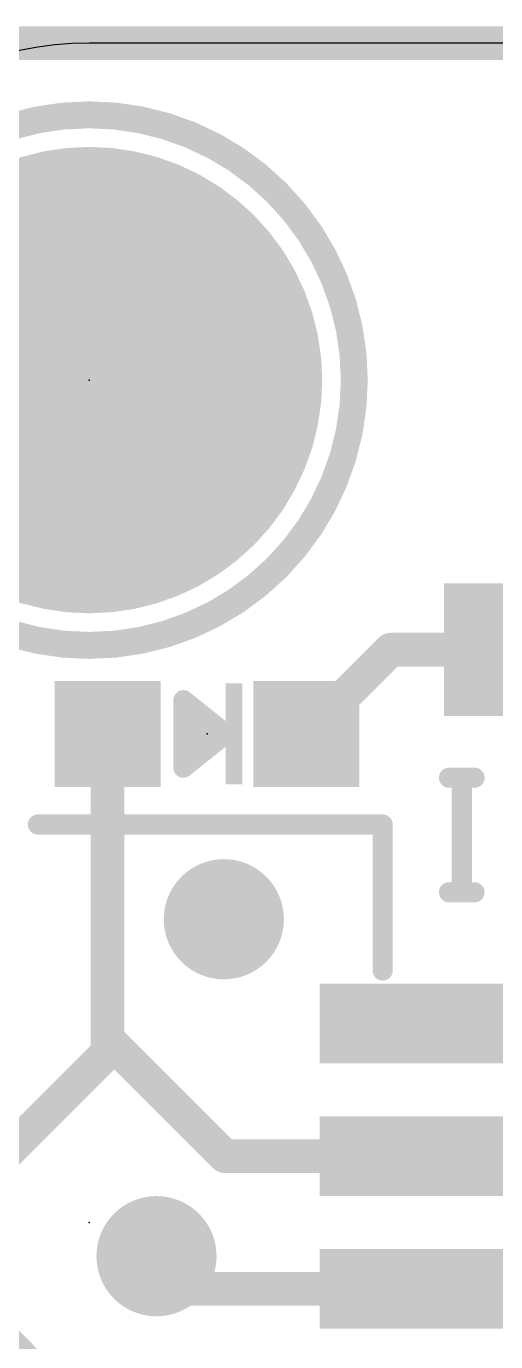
# Model space of a CAD drawing. Extents: x -3.4 to 28.1, y -0.1 to 17.9.
# Drawn here: x 2.07 to 5.61, y 7.99 to 17.91 of the extents above; entities that cross this region are included whole.
import ezdxf

# ---------------------------------------------------------------- set-up
doc = ezdxf.new("R2010")
doc.units = 0
for name, color, linetype in [('1', 12, 'CONTINUOUS'), ('17', 110, 'CONTINUOUS'), ('18', 110, 'CONTINUOUS'), ('20', 4, 'CONTINUOUS'), ('21', 40, 'CONTINUOUS'), ('23', 53, 'CONTINUOUS')]:
    doc.layers.add(name, color=color, linetype=linetype)

# ---------------------------------------------------------------- blocks, each defined once
blk = doc.blocks.new('RECT')
blk.add_solid([(-0.5, -0.5), (0.5, -0.5), (-0.5, 0.5), (0.5, 0.5)])
blk = doc.blocks.new('ROUNDP')
at = {"const_width": 0.5}
blk.add_lwpolyline([(0, -0.25, 1), (0, 0.25, 1), (0, -0.25)], format="xyb", dxfattribs=at)
blk = doc.blocks.new('ROUNDV')
at = {"const_width": 0.5}
blk.add_lwpolyline([(0, -0.25, 1), (0, 0.25, 1), (0, -0.25)], format="xyb", dxfattribs=at)

msp = doc.modelspace()

# ---------------------------------------------------------------- linework, layer by layer
at = {"layer": '1', "const_width": 0.254}
for points in [[(25.4, 17.78), (0, 17.78)], [(4.179, 12.573), (4.814, 13.208)], [(4.814, 13.208), (5.754, 13.208)], [(2.679, 12.573), (2.679, 10.275)], [(2.679, 10.275), (3.564, 9.39)], [(2.679, 10.275), (2.679, 10.172)], [(2.679, 10.172), (1.778, 9.271)], [(3.564, 9.39), (5.054, 9.39)], [(5.054, 9.39), (6.85, 9.39)], [(3.294, 8.39), (3.048, 8.636)], [(5.054, 8.39), (3.294, 8.39)], [(1.778, 8.128), (4.318, 5.588)]]:
    msp.add_lwpolyline(points, dxfattribs=at)
at = {"layer": '1', "const_width": 0.127}
for points in [[(4.814, 13.2715, 1), (4.814, 13.1445)], [(4.8589, 13.1631, 1), (4.7691, 13.2529)], [(2.7425, 12.573, 1), (2.6155, 12.573)], [(4.1341, 12.6179, 1), (4.2239, 12.5281)], [(2.7239, 10.3199, 1), (2.6341, 10.2301)], [(2.7425, 10.275, 1), (2.6155, 10.275)], [(2.6155, 10.275, 1), (2.7425, 10.275)], [(2.6155, 10.172, 1), (2.7425, 10.172)], [(2.7239, 10.1271, 1), (2.6341, 10.2169)], [(3.564, 9.4535, 1), (3.564, 9.3265)], [(3.5191, 9.3451, 1), (3.6089, 9.4349)], [(5.054, 9.4535, 1), (5.054, 9.3265)], [(5.054, 9.3265, 1), (5.054, 9.4535)], [(3.0929, 8.6809, 1), (3.0031, 8.5911)], [(3.294, 8.4535, 1), (3.294, 8.3265)], [(3.2491, 8.3451, 1), (3.3389, 8.4349)], [(5.054, 8.3265, 1), (5.054, 8.4535)]]:
    msp.add_lwpolyline(points, format="xyb", dxfattribs=at)
at = {"layer": '20'}
msp.add_line((22.86, 17.78), (2.54, 17.78), dxfattribs=at)
msp.add_arc((2.54, 15.24), 2.54, 90, 180, dxfattribs=at)
at = {"layer": '21'}
for points, const_width in [([(2.54, 13.24, 1), (2.54, 17.24, 1), (2.54, 13.24)], 0.2032), ([(3.275, 12.8568, 1), (3.2274, 12.7972)], 0.0762), ([(3.2893, 12.827, 1), (3.2131, 12.827)], 0.0762), ([(3.2512, 12.8397, 1), (3.2512, 12.7635)], 0.0762), ([(3.283, 12.7635, 1), (3.283, 12.8397)], 0.0762), ([(3.2512, 12.6873, 1), (3.2512, 12.6111)], 0.0762), ([(3.4735, 12.6111, 1), (3.4735, 12.6873)], 0.0762), ([(3.5925, 12.5432, 1), (3.5449, 12.6028)], 0.0762), ([(3.5449, 12.5432, 1), (3.5925, 12.6028)], 0.0762), ([(3.2512, 12.5349, 1), (3.2512, 12.4587)], 0.0762), ([(3.4735, 12.4587, 1), (3.4735, 12.5349)], 0.0762), ([(3.2512, 12.3825, 1), (3.2512, 12.3063)], 0.0762), ([(3.283, 12.3063, 1), (3.283, 12.3825)], 0.0762), ([(3.2274, 12.3488, 1), (3.275, 12.2892)], 0.0762), ([(3.2131, 12.319, 1), (3.2893, 12.319)], 0.0762), ([(5.2546, 12.2809, 1), (5.2546, 12.2047)], 0.0762), ([(5.3886, 12.2428, 1), (5.3124, 12.2428)], 0.0762), ([(5.4465, 12.2047, 1), (5.4465, 12.2809)], 0.0762), ([(2.154, 11.9281, 1), (2.154, 11.8519)], 0.0762), ([(4.7921, 11.89, 1), (4.7159, 11.89)], 0.0762), ([(4.754, 11.8519, 1), (4.754, 11.9281)], 0.0762), ([(5.2546, 11.4173, 1), (5.2546, 11.3411)], 0.0762), ([(5.3124, 11.3792, 1), (5.3886, 11.3792)], 0.0762), ([(5.4465, 11.3411, 1), (5.4465, 11.4173)], 0.0762), ([(4.7159, 10.79, 1), (4.7921, 10.79)], 0.0762)]:
    msp.add_lwpolyline(points, format="xyb", dxfattribs=dict(at, const_width=const_width))
at = {"layer": '21', "const_width": 0.1524}
for points in [[(3.5687, 12.573), (3.2512, 12.827)], [(3.2512, 12.827), (3.2512, 12.319)], [(3.2512, 12.8016), (3.283, 12.8016)], [(3.2512, 12.6492), (3.4735, 12.6492)], [(3.2512, 12.319), (3.5687, 12.573)], [(3.2512, 12.4968), (3.4735, 12.4968)], [(3.2512, 12.3444), (3.283, 12.3444)], [(5.2546, 12.2428), (5.4465, 12.2428)], [(5.3505, 12.2428), (5.3505, 11.3792)], [(2.154, 11.89), (4.754, 11.89)], [(4.754, 11.89), (4.754, 10.79)], [(5.2546, 11.3792), (5.4465, 11.3792)]]:
    msp.add_lwpolyline(points, dxfattribs=at)
at = {"layer": '23'}
for p in [(2.54, 15.24), (3.429, 12.573), (2.54, 8.89)]:
    msp.add_point(p, dxfattribs=at)

# ---------------------------------------------------------------- block references
at = {"layer": '1', "xscale": 1.075}
msp.add_blockref('RECT', (5.754, 13.208), dxfattribs=at)
at = {"layer": '1', "xscale": 0.8, "yscale": 0.8, "rotation": 270}
for p in [(2.679, 12.573), (4.179, 12.573)]:
    msp.add_blockref('RECT', p, dxfattribs=at)
at = {"layer": '1', "xscale": 1.55, "yscale": 0.6}
for p in [(5.054, 10.39), (5.054, 9.39), (5.054, 8.39)]:
    msp.add_blockref('RECT', p, dxfattribs=at)
at = {"layer": '17', "xscale": 3.516, "yscale": 3.516}
msp.add_blockref('ROUNDP', (2.54, 15.24), dxfattribs=at)
at = {"layer": '18', "xscale": 0.9064, "yscale": 0.9064}
for p in [(3.556, 11.176), (3.556, 11.176), (3.048, 8.636), (3.048, 8.636)]:
    msp.add_blockref('ROUNDV', p, dxfattribs=at)
at = {"layer": '21', "xscale": 0.762, "yscale": 0.127, "rotation": 270}
msp.add_blockref('RECT', (3.6322, 12.573), dxfattribs=at)

doc.saveas('drawing.dxf')
